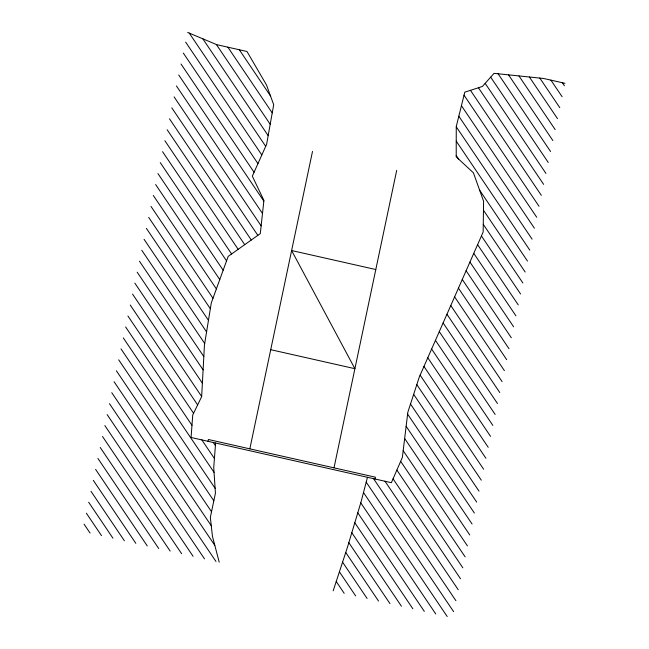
<?xml version="1.0" encoding="UTF-8"?>
<svg xmlns="http://www.w3.org/2000/svg" width="649" height="649" viewBox="0 0 649 649"><rect width="100%" height="100%" fill="white"/><g stroke="black" fill="none" stroke-linecap="round" stroke-linejoin="round"><path stroke-width="0.97" d="M215.614 443.016L213.732 467.491L215.436 493.183L210.341 517.342L212.45 536.317L219.2 562.18M208.021 441.304L208.402 439.503L375.438 477.193L375.057 478.994M249.833 448.848L312.518 151.371M334.008 467.848L396.693 170.371M367.464 477.283L361.104 501.726L347.434 547.31L333.18 590.817M564.946 83.299L543.546 78.472L494.035 73.353L482.418 86.463L464.781 92.166L456.263 126.563L456.215 156.807L473.429 172.861L483.594 201.231L483.156 232.034L419.319 376.972L407.84 412.196L402.356 457.448L391.379 482.686L191.066 437.475L192.737 414.987L201.652 396.661L204.451 344.992L211.282 302.953L228.18 256.396L260.298 233.624L263.908 200.411L252.323 176.163L266.625 144.289L273.7 104.724L266.488 84.938L246.977 51.49L216.798 44.676L187.675 32.45M375.795 269.53L291.62 250.53L354.898 368.689L270.722 349.689M562.35 82.715L564.419 85.782M550.904 80.135L562.115 96.733M539.822 78.083L559.803 107.693M529.389 77.004L557.499 118.645M518.957 75.925L555.187 129.605M508.532 74.846L552.875 140.557M498.099 73.767L550.571 151.517M490.676 77.15L548.259 162.469M485.168 83.364L545.955 173.429M478.427 87.753L543.643 184.381M470.46 90.333L541.331 195.341M464.035 95.176L539.027 206.293M461.431 105.698L536.715 217.253M458.827 116.22L534.411 228.205M456.263 126.798L532.099 239.165M456.239 141.141L529.795 250.116M456.215 155.484L458.64 159.07M479.627 190.173L527.483 261.068M483.464 210.227L525.171 272.028M483.262 224.311L522.867 282.98M481.428 235.96L520.555 293.94M477.591 244.665L518.251 304.892M473.762 253.361L515.939 315.852M469.933 262.058L513.627 326.804M466.104 270.763L511.323 337.764M462.266 279.459L509.011 348.716M458.437 288.156L506.707 359.676M454.608 296.861L504.395 370.628M450.771 305.557L502.083 381.588M446.942 314.254L499.779 392.54M443.113 322.959L497.467 403.491M439.276 331.655L495.163 414.451M239.319 49.762L270.503 95.963M435.447 340.352L492.851 425.403M227.872 47.174L272.231 112.91M431.617 349.048L490.547 436.363M216.36 44.497L270.203 124.275M427.78 357.753L488.235 447.315M202.821 38.81L268.167 135.641M423.951 366.45L485.923 458.275M189.273 33.123L265.701 146.35M420.122 375.146L483.619 469.227M185.638 42.112L261.823 154.989M416.82 384.638L481.307 480.187M183.326 53.064L257.945 163.621M413.664 394.332L479.003 491.139M181.022 64.024L254.075 172.253M410.501 404.027L476.691 502.099M178.71 74.976L263.835 201.101M407.604 414.119L474.378 513.051M176.406 85.928L262.488 213.48M406.128 426.304L472.074 524.011M174.094 96.888L261.141 225.86M404.651 438.489L469.762 534.963M171.79 107.839L257.848 235.36M403.175 450.674L467.458 545.923M169.478 118.799L251.285 240.008M400.66 461.334L465.146 556.874M167.166 129.751L244.722 244.665M396.863 470.079L462.842 567.826M164.862 140.711L238.167 249.321M393.059 478.816L460.53 578.786M162.55 151.663L231.604 253.97M384.995 481.242L458.218 589.738M160.246 162.623L226.558 260.874M373.548 478.654L455.914 600.698M157.934 173.575L223.159 270.219M366.198 482.15L453.602 611.65M155.622 184.535L219.768 279.573M363.497 492.526L447.21 616.55M153.318 195.487L216.377 288.919M360.771 502.853L435.763 613.97M151.006 206.447L212.986 298.264M357.777 512.807L424.316 611.382M148.702 217.399L210.341 308.737M354.792 522.761L412.869 608.803M146.39 228.359L208.459 320.322M351.807 532.715L401.423 606.215M144.078 239.311L206.577 331.907M348.821 542.669L389.976 603.635M141.774 250.263L204.695 343.491M345.739 552.469L378.529 601.055M139.462 261.223L203.818 356.577M342.567 562.148L367.083 598.467M137.158 272.174L203.105 369.889M339.403 571.826L355.636 595.887M134.846 283.134L202.383 383.194M336.231 581.504L344.189 593.3M132.542 294.086L201.661 396.507M130.23 305.046L197.637 404.919M127.918 315.998L193.572 413.267M213.294 442.496L215.411 445.628M125.614 326.958L191.966 425.273M201.847 439.908L214.421 458.535M123.302 337.91L214.056 472.375M120.998 348.87L215.111 488.316M118.686 359.822L213.829 500.793M116.374 370.782L211.525 511.753M114.07 381.734L211.274 525.763M111.758 392.694L214.819 545.387M109.454 403.646L215.955 561.442M107.142 414.597L204.508 558.862M104.83 425.557L193.061 556.274M102.526 436.509L181.615 553.694M100.214 447.469L170.168 551.106M97.91 458.421L158.721 548.527M95.598 469.381L147.274 545.947M93.294 480.333L135.828 543.359M90.982 491.293L124.381 540.779M88.67 502.245L112.934 538.191M86.366 513.205L101.487 535.612M84.054 524.157L90.041 533.032"/></g></svg>
